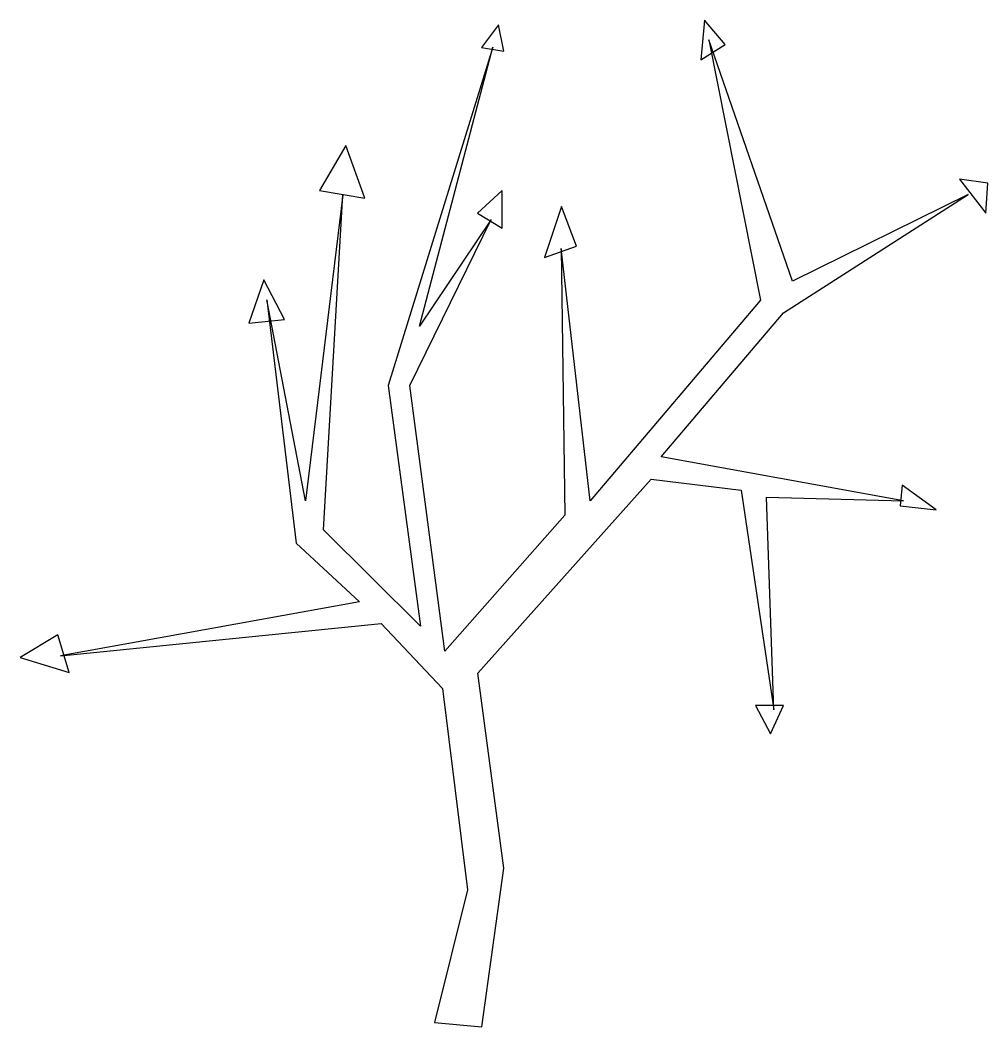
# Model space of a CAD drawing. Header units: metres. Extents: x -1.5 to 1.77, y -0.02 to 3.39.
import ezdxf

# ---------------------------------------------------------------- set-up
doc = ezdxf.new("R2010")
doc.units = ezdxf.units.M

msp = doc.modelspace()

# ---------------------------------------------------------------- linework, layer by layer
at = {"layer": 'Vines'}
msp.add_polyline3d([(0.138318, 0.520921, 0), (0.050609, 1.179982, 0), (0.636321, 1.835427, 0), (0.940736, 1.798897, 0), (1.050326, 1.056122, 0), (1.025972, 1.774544, 0), (1.488683, 1.762367, 0), (0.670367, 1.910601, 0), (1.083885, 2.398088, 0), (1.707861, 2.797382, 0), (1.113967, 2.504762, 0), (0.831147, 3.320978, 0), (1.006105, 2.440354, 0), (0.42932, 1.762367, 0), (0.331907, 2.614732, 0), (0.344083, 1.713661, 0), (-0.061454, 1.254563, 0), (-0.17951, 2.15202, 0), (0.094961, 2.713648, 0), (-0.147132, 2.352684, 0), (0.100837, 3.295293, 0), (-0.252569, 2.15202, 0), (-0.143456, 1.338849, 0), (-0.471748, 1.664954, 0), (-0.406394, 2.796811, 0), (-0.532631, 1.762367, 0), (-0.662863, 2.441215, 0), (-0.563738, 1.618912, 0), (-0.349982, 1.421422, 0), (-1.360639, 1.238772, 0), (-0.276923, 1.348362, 0), (-0.069445, 1.128611, 0), (0.015316, 0.44729, 0), (-0.096271, -0.000202, 0), (0.064022, -0.015422, 0)], close=True, dxfattribs=at)
at = {"layer": 'Vines.Blossoms'}
for points in [[(0.062238, 3.294738), (0.138608, 3.282009), (0.119516, 3.371108)], [(0.803665, 3.25337), (0.8864, 3.304284), (0.816394, 3.387018)], [(-0.485082, 2.811059), (-0.332342, 2.785603), (-0.395983, 2.9638)], [(1.678741, 2.849245), (1.767839, 2.734689), (1.774204, 2.836516)], [(0.04951, 2.734689), (0.132244, 2.683776), (0.132244, 2.811059)], [(0.275438, 2.585131), (0.383629, 2.623316), (0.332716, 2.756964)], [(-0.672826, 2.508761), (-0.723739, 2.362384), (-0.602819, 2.375113)], [(1.478269, 1.745059), (1.599189, 1.73233), (1.484633, 1.815065)], [(-1.496987, 1.232742), (-1.331519, 1.181828), (-1.369704, 1.309112)], [(0.988227, 1.070455), (1.03914, 0.974992), (1.08369, 1.070455)]]:
    msp.add_3dface(points, dxfattribs=at)

doc.saveas('drawing.dxf')
